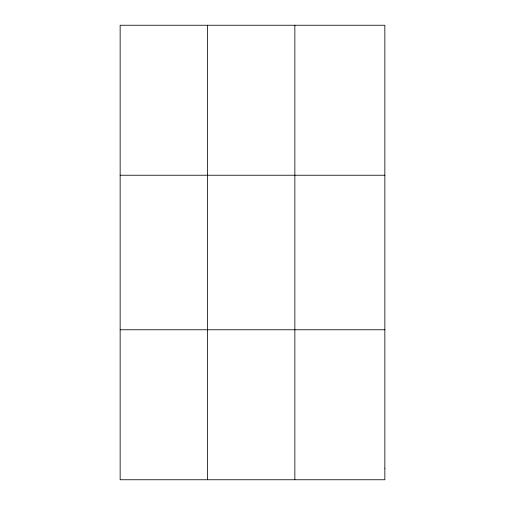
<?xml version="1.0" encoding="UTF-8"?>
<svg xmlns="http://www.w3.org/2000/svg" width="505" height="505" viewBox="0 0 505 505"><rect width="100%" height="100%" fill="white"/><g stroke="black" fill="none" stroke-linecap="round" stroke-linejoin="round"><path stroke-width="0.76" d="M207.498 479.75L207.498 25.25M294.851 479.75L294.851 25.25M120.146 175.235L384.854 175.235M120.146 329.765L384.854 329.765M384.854 468.211L384.854 479.75L120.146 479.75L120.146 25.25L384.854 25.25L384.854 468.211"/></g></svg>
